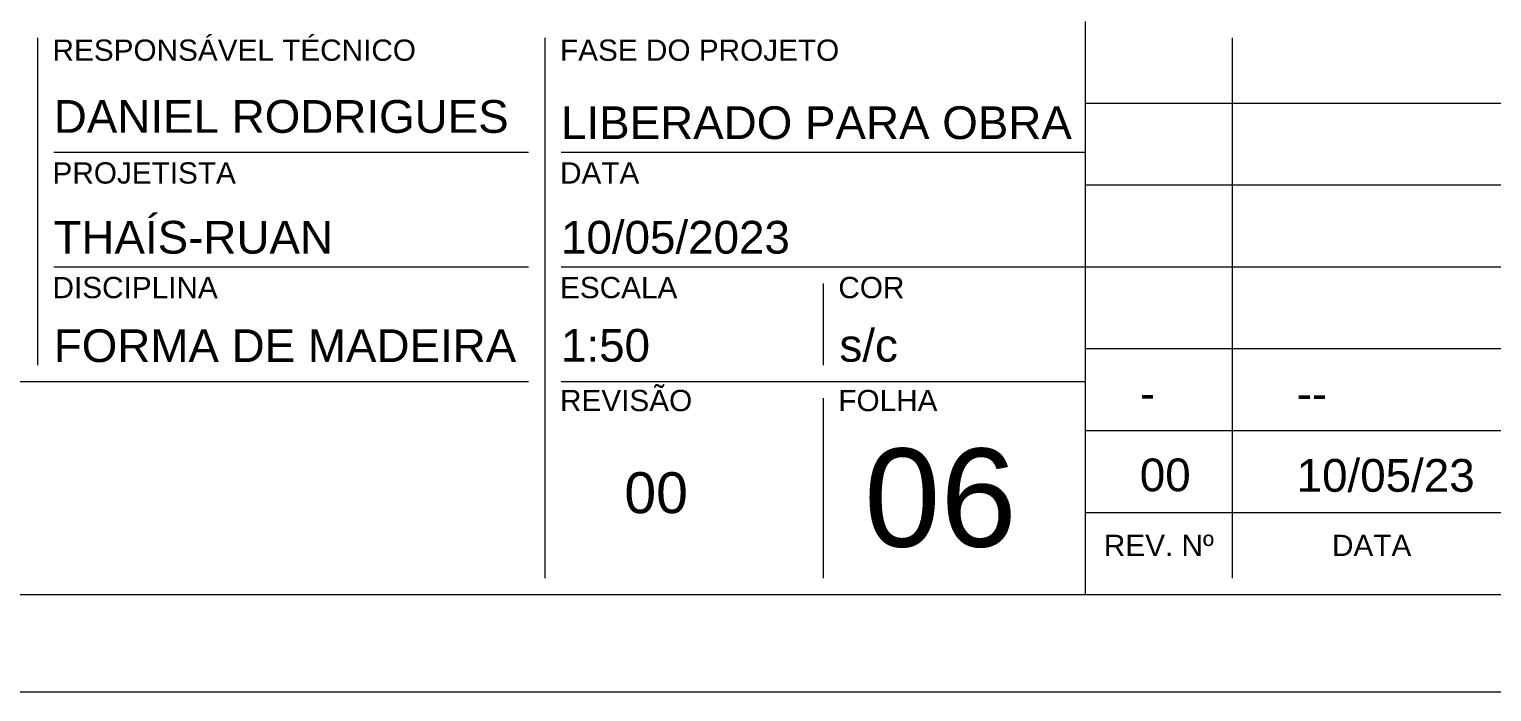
# Model space of a CAD drawing. Extents: x -20676 to 4767, y -817 to 13976.
# Drawn here: x -16745.9 to -16294.7, y 7532.3 to 7736.7 of the extents above; entities that cross this region are included whole.
import ezdxf
from ezdxf.enums import TextEntityAlignment as Align

# ---------------------------------------------------------------- set-up
doc = ezdxf.new("R2010")
doc.units = 0
doc.layers.get('0').update_dxf_attribs({"lineweight": 13})
doc.styles.add('MB_C01', font='arial.ttf', dxfattribs={"height": 1.3})
doc.styles.add('MB_C02', font='arial.ttf', dxfattribs={"height": 2})
doc.styles.add('MB_C03', font='arial.ttf', dxfattribs={"height": 2.5})
doc.styles.add('MB_C04', font='arial.ttf', dxfattribs={"height": 6})

# ---------------------------------------------------------------- blocks, each defined once
blk = doc.blocks.new('A$Ceb89ac90')
at = {"color": 1}
for p, q in [((1086.3, 356.72), (1086.3, 179.94)), ((763.03, 351.67), (763.03, 250.65)), ((919.61, 351.67), (919.61, 184.99)), ((1131.76, 184.99), (1131.76, 351.67)), ((1455.02, 331.47), (1086.3, 331.47)), ((914.56, 316.32), (768.08, 316.32)), ((1086.3, 316.32), (924.66, 316.32)), ((1455.02, 306.21), (1086.3, 306.21)), ((914.56, 280.96), (768.08, 280.96)), ((1086.3, 280.96), (924.66, 280.96)), ((1455.02, 280.96), (1086.3, 280.96)), ((1005.48, 275.91), (1005.48, 250.65)), ((1455.02, 255.7), (1086.3, 255.7)), ((914.56, 245.6), (440.7, 245.6)), ((1086.3, 245.6), (924.66, 245.6)), ((1005.48, 240.55), (1005.48, 184.99)), ((1455.02, 230.45), (1086.3, 230.45)), ((1455.02, 205.19), (1086.3, 205.19))]:
    blk.add_line(p, q, dxfattribs=at)
for points in [[(0, 1199.94), (0, 149.94), (1485.02, 149.94), (1485.02, 1199.94)], [(70, 1169.94), (70, 179.94), (1455.02, 179.94), (1455.02, 1169.94)]]:
    blk.add_lwpolyline(points, close=True, dxfattribs=at)
at = {"color": 6, "style": 'MB_C01'}
for s, height, p in [('RESPONSÁVEL TÉCNICO', 6.5663, (767.69, 344.6)), ('FASE DO PROJETO', 6.5663, (924.27, 344.6)), ('PROJETISTA', 6.566, (767.69, 306.72)), ('DATA', 6.566, (924.27, 306.72)), ('DISCIPLINA', 6.566, (767.69, 271.36)), ('ESCALA', 6.566, (924.27, 271.36)), ('COR', 6.566, (1010.14, 271.36)), ('REVISÃO', 6.566, (924.27, 236.51)), ('FOLHA', 6.566, (1010.14, 236.51))]:
    blk.add_text(s, height=height, dxfattribs=at).set_placement(p)
at = {"color": 5, "style": 'MB_C02'}
for s, p in [('DANIEL RODRIGUES', (768.08, 322.38)), ('FORMA DE MADEIRA', (768.08, 251.66))]:
    blk.add_text(s, height=10.102, dxfattribs=at).set_placement(p)
at = {"color": 6, "style": 'MB_C01'}
for s, p in [('REV. Nº', (1109.03, 195.09)), ('DATA', (1174.69, 195.09))]:
    blk.add_text(s, height=6.566, dxfattribs=at).set_placement(p, align=Align.MIDDLE_CENTER)
at = {"color": 5}
for tag, p, height, style in [('REV_05', (1103.14, 338.08), 10.1, 'MB_C02'), ('DATA_REV_05', (1151.54, 337.91), 10.1, 'MB_C02'), ('INFO_REV_05', (1228.12, 337.91), 10.1, 'MB_C02'), ('CLIENTE', (449.73, 328.83), 12.63, 'MB_C03'), ('FASE', (924.57, 320.46), 10.1, 'MB_C02'), ('REV_04', (1103.14, 312.82), 10.1, 'MB_C02'), ('DATA_REV_04', (1151.54, 312.66), 10.1, 'MB_C02'), ('INFO_REV_04', (1228.12, 312.66), 10.1, 'MB_C02'), ('REV_03', (1103.14, 287.57), 10.1, 'MB_C02'), ('PROJETISTA', (767.99, 285.11), 10.1, 'MB_C02'), ('DATA', (924.57, 285.11), 10.1, 'MB_C02'), ('DATA_REV_03', (1151.54, 287.4), 10.1, 'MB_C02'), ('INFO_REV_03', (1228.12, 287.4), 10.1, 'MB_C02'), ('OBRA', (449.73, 273.34), 12.63, 'MB_C03'), ('REV_02', (1103.14, 262.31), 10.1, 'MB_C02'), ('DATA_REV_02', (1151.54, 262.15), 10.1, 'MB_C02'), ('INFO_REV_02', (1228.12, 262.15), 10.1, 'MB_C02'), ('ESC', (924.57, 251.76), 10.1, 'MB_C02'), ('COR', (1010.47, 251.76), 10.1, 'MB_C02'), ('REV_01', (1103.14, 237.06), 10.1, 'MB_C02'), ('DATA_REV_01', (1151.54, 236.89), 10.1, 'MB_C02'), ('INFO_REV_01', (1228.12, 236.89), 10.1, 'MB_C02'), ('PAVIMENTO', (449.73, 215.3), 12.63, 'MB_C03'), ('FL', (1018.09, 194.68), 30.31, 'MB_C04'), ('REV_00', (1103.14, 211.8), 10.1, 'MB_C02'), ('DATA_REV_00', (1151.54, 211.64), 10.1, 'MB_C02'), ('EMISSÃO_INICIAL', (1228.12, 211.64), 10.1, 'MB_C02'), ('REV', (944.1, 205.03), 12.63, 'MB_C03')]:
    blk.add_attdef(tag, p, '', height=height, dxfattribs=dict(at, style=style))
at = {"color": 6, "style": 'MB_C02'}
for tag, p in [('ENDEREÇO_CLIENTE', (449.73, 307.83)), ('ENDEREÇO_OBRA', (449.73, 252.69)), ('TIPO_DE_PROJETO', (449.73, 192.28))]:
    blk.add_attdef(tag, p, '', height=10.1, dxfattribs=at)

msp = doc.modelspace()

# ---------------------------------------------------------------- block references
ref = msp.add_blockref('A$Ceb89ac90', (-17506.4, 7382.32))
ref.add_attrib('DATA_REV_01', '--', (-16354.86, 7619.21), dxfattribs={"color": 5, "height": 10.102, "style": 'MB_C02'})
ref.add_attrib('REV_01', '-', (-16403.25, 7619.38), dxfattribs={"color": 5, "height": 10.1, "style": 'MB_C02'})
ref.add_attrib('DATA_REV_00', '10/05/23', (-16354.86, 7593.96), dxfattribs={"color": 5, "height": 10.102, "style": 'MB_C02'})
ref.add_attrib('REV_00', '00', (-16403.25, 7594.12), dxfattribs={"color": 5, "height": 10.102, "style": 'MB_C02'})
ref.add_attrib('FL', '06', (-16488.31, 7577), dxfattribs={"color": 5, "height": 30.306, "style": 'MB_C04'})
ref.add_attrib('REV', '00', (-16562.29, 7587.35), dxfattribs={"color": 5, "height": 12.628, "style": 'MB_C03'})
ref.add_attrib('COR', 's/c', (-16495.92, 7634.09), dxfattribs={"color": 5, "height": 10.102, "style": 'MB_C02'})
ref.add_attrib('ESC', '1:50', (-16581.83, 7634.09), dxfattribs={"color": 5, "height": 10.102, "style": 'MB_C02'})
ref.add_attrib('FASE', 'LIBERADO PARA OBRA', (-16581.83, 7702.78), dxfattribs={"color": 5, "height": 10.102, "style": 'MB_C02'})
ref.add_attrib('DATA', '10/05/2023', (-16581.83, 7667.43), dxfattribs={"color": 5, "height": 10.102, "style": 'MB_C02'})
ref.add_attrib('PROJETISTA', 'THAÍS-RUAN', (-16738.41, 7667.43), dxfattribs={"color": 5, "height": 10.102, "style": 'MB_C02'})

doc.saveas('drawing.dxf')
